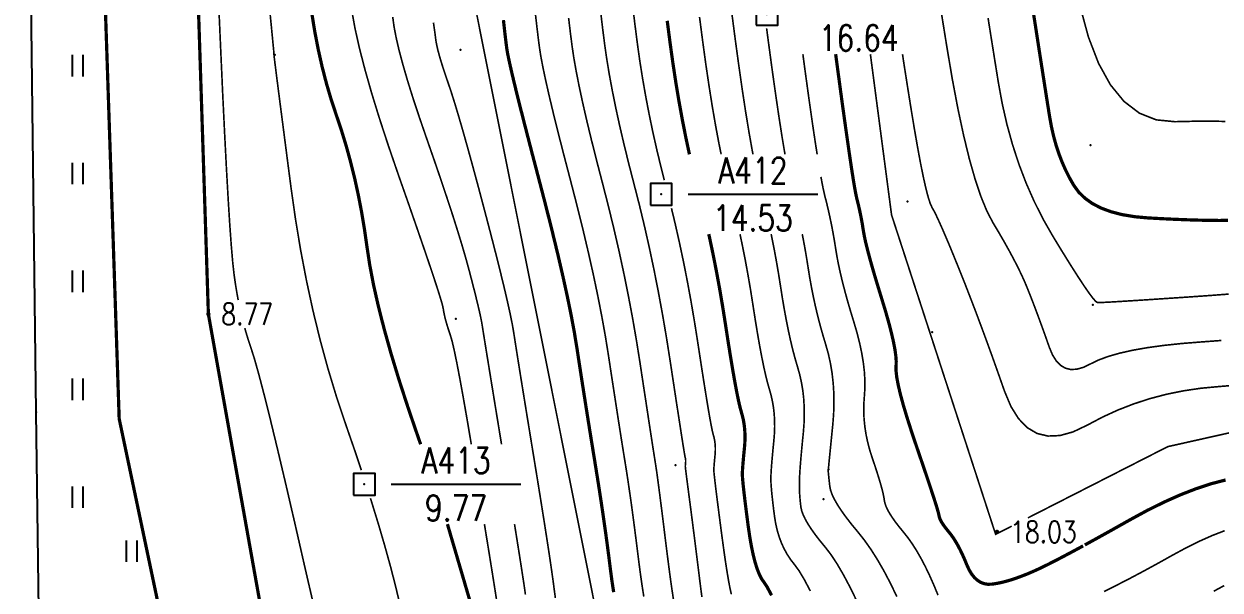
# Model space of a CAD drawing. Extents: x 940 to 2162, y 608 to 1562.
# Drawn here: x 955.5 to 1010.9, y 1174.8 to 1201 of the extents above; entities that cross this region are included whole.
import ezdxf
from ezdxf.enums import TextEntityAlignment as Align

# ---------------------------------------------------------------- set-up
doc = ezdxf.new("R2010")
doc.units = 0
doc.header["$LTSCALE"] = 0.5
doc.header["$PDSIZE"] = 0.2
doc.linetypes.add('X3', pattern=[5, 4, -1])
doc.layers.get('0').update_dxf_attribs({"linetype": 'CONTINUOUS'})
for name, color, linetype in [('DGX', 2, 'CONTINUOUS'), ('DLSS', 4, 'CONTINUOUS'), ('GCD', 1, 'CONTINUOUS'), ('KZD', 1, 'CONTINUOUS'), ('ZBTZ', 3, 'CONTINUOUS'), ('ZDH', 1, 'CONTINUOUS')]:
    doc.layers.add(name, color=color, linetype=linetype)
doc.styles.add('HZ', font='rs.shx', dxfattribs={"width": 0.8, "bigfont": 'hztxt.shx'})
doc.linetypes.add('1161', pattern='A,0,[149,AAA.SHX,S=0.15,R=0,X=0,Y=0],-1.6', length=1.6)

# ---------------------------------------------------------------- blocks, each defined once
blk = doc.blocks.new('GC200')
at = {"linetype": 'Continuous', "const_width": 0.2, "flags": 128}
blk.add_lwpolyline([(-0.1, 0, 1), (0.1, 0, 1)], format="xyb", close=True, dxfattribs=at)
blk = doc.blocks.new('gc323')
at = {"flags": 128}
for points in [[(-0.5, 0), (-0.5, 2)], [(0.5, 0), (0.5, 2)]]:
    blk.add_lwpolyline(points, dxfattribs=at)
blk = doc.blocks.new('gc261')
blk.add_lwpolyline([(-1, -1), (1, -1), (1, 1), (-1, 1)], close=True)
blk.add_point((0, 0))

msp = doc.modelspace()

# ---------------------------------------------------------------- linework, layer by layer
at = {"layer": 'DGX', "color": 3, "linetype": 'Continuous', "const_width": 0.15, "flags": 128}
for points, elevation in [([(1179.303, 1282.966), (1174.308, 1266.505), (1174.668, 1251.566), (1173.267, 1237.42), (1166.784, 1217.665), (1159.312, 1210.93), (1129.485, 1204.976), (1074.924, 1182.976), (1049.55, 1170.339), (1012.154, 1148.215), (998.728, 1143.09), (990.538, 1146.604), (984.707, 1151.62), (979.338, 1163.371), (975.102, 1177.82)], 10), ([(1011.249, 1191.896), (1010.831, 1191.894), (1010.377, 1191.898), (1009.886, 1191.909), (1009.359, 1191.925), (1008.795, 1191.948), (1008.194, 1191.976), (1007.556, 1192.011), (1006.929, 1192.068), (1006.357, 1192.163), (1005.842, 1192.296), (1005.383, 1192.466), (1004.98, 1192.674), (1004.634, 1192.92), (1004.343, 1193.204), (1004.109, 1193.526), (1003.911, 1193.874), (1003.73, 1194.234), (1003.566, 1194.608), (1003.419, 1194.994), (1003.288, 1195.394), (1003.175, 1195.807), (1003.078, 1196.233), (1002.998, 1196.672), (1002.916, 1197.182), (1002.816, 1197.818), (1002.697, 1198.581), (1002.558, 1199.471), (1002.401, 1200.488), (1002.224, 1201.632)], 20), ([(973.862, 1181.52), (973.724, 1181.916), (973.267, 1183.254), (972.856, 1184.522), (972.492, 1185.721), (972.175, 1186.852), (971.905, 1187.912), (971.681, 1188.904), (971.505, 1189.827), (971.375, 1190.68), (971.259, 1191.492), (971.126, 1192.289), (970.975, 1193.073), (970.807, 1193.843), (970.62, 1194.599), (970.416, 1195.341), (970.194, 1196.07), (969.954, 1196.784), (969.716, 1197.504), (969.497, 1198.25), (969.298, 1199.021), (969.119, 1199.818), (968.96, 1200.641), (968.822, 1201.489)], 10), ([(982.801, 1174.668), (982.718, 1175.216), (982.644, 1175.779), (982.572, 1176.355), (982.495, 1176.941), (982.413, 1177.539), (982.326, 1178.148), (982.235, 1178.768), (982.139, 1179.399), (982.038, 1180.04), (981.933, 1180.693), (981.826, 1181.353), (981.719, 1182.013), (981.613, 1182.675), (981.508, 1183.339), (981.404, 1184.004), (981.3, 1184.67), (981.198, 1185.338), (981.096, 1186.007), (980.979, 1186.716), (980.833, 1187.502), (980.656, 1188.367), (980.45, 1189.309), (980.214, 1190.33), (979.947, 1191.428), (979.651, 1192.604), (979.325, 1193.858), (979.004, 1195.083), (978.722, 1196.173), (978.478, 1197.128), (978.274, 1197.947), (978.109, 1198.631), (977.984, 1199.18), (977.897, 1199.593), (977.85, 1199.872), (977.819, 1200.111), (977.783, 1200.409), (977.742, 1200.766), (977.696, 1201.18)], 12.5), ([(985.282, 1201.147), (985.412, 1200.141), (985.542, 1199.203), (985.681, 1198.291), (985.828, 1197.407), (985.984, 1196.549), (986.148, 1195.719), (986.311, 1194.96)], 15), ([(1004.543, 1176.811), (1004.504, 1176.79), (1003.912, 1176.471), (1003.389, 1176.195), (1002.934, 1175.962), (1002.548, 1175.773), (1002.231, 1175.628), (1001.953, 1175.51), (1001.687, 1175.406), (1001.432, 1175.313), (1001.188, 1175.233), (1000.956, 1175.166), (1000.734, 1175.111), (1000.524, 1175.069), (1000.325, 1175.04), (1000.137, 1175.033), (999.961, 1175.061), (999.797, 1175.124), (999.644, 1175.221), (999.504, 1175.352), (999.374, 1175.517), (999.257, 1175.716), (999.151, 1175.95), (999.051, 1176.194), (998.95, 1176.421), (998.848, 1176.633), (998.745, 1176.83), (998.641, 1177.01), (998.537, 1177.175), (998.431, 1177.325), (998.325, 1177.459), (998.225, 1177.581), (998.137, 1177.695), (998.061, 1177.801), (997.998, 1177.9), (997.948, 1177.99), (997.91, 1178.073), (997.884, 1178.148), (997.871, 1178.215), (997.848, 1178.321), (997.795, 1178.511), (997.71, 1178.786), (997.595, 1179.146), (997.449, 1179.591), (997.272, 1180.121), (997.063, 1180.735), (996.824, 1181.434), (996.587, 1182.141), (996.384, 1182.778), (996.214, 1183.346), (996.079, 1183.845), (995.979, 1184.274), (995.912, 1184.634), (995.88, 1184.925), (995.882, 1185.146), (995.888, 1185.358), (995.869, 1185.62), (995.825, 1185.932), (995.755, 1186.294), (995.66, 1186.706), (995.54, 1187.169), (995.395, 1187.681), (995.224, 1188.243), (995.051, 1188.807), (994.896, 1189.322), (994.761, 1189.79), (994.644, 1190.209), (994.547, 1190.579), (994.468, 1190.902), (994.409, 1191.177), (994.369, 1191.403), (994.337, 1191.604), (994.304, 1191.802), (994.268, 1191.996), (994.23, 1192.188), (994.19, 1192.377), (994.148, 1192.562), (994.104, 1192.745), (994.059, 1192.924), (994.001, 1193.197), (993.92, 1193.659), (993.818, 1194.31), (993.694, 1195.152), (993.547, 1196.182), (993.378, 1197.402), (993.188, 1198.812), (993.083, 1199.6)], 17.5), ([(987.206, 1191.26), (987.236, 1191.128), (987.401, 1190.349), (987.557, 1189.557), (987.705, 1188.752), (987.844, 1187.935), (987.975, 1187.105), (988.097, 1186.31), (988.211, 1185.595), (988.317, 1184.962), (988.414, 1184.409), (988.502, 1183.938), (988.582, 1183.548), (988.653, 1183.239), (988.716, 1183.01), (988.769, 1182.82), (988.813, 1182.626), (988.846, 1182.427), (988.869, 1182.223), (988.881, 1182.015), (988.884, 1181.802), (988.877, 1181.585), (988.859, 1181.363), (988.838, 1181.148), (988.819, 1180.951), (988.803, 1180.772), (988.789, 1180.612), (988.778, 1180.47), (988.77, 1180.347), (988.764, 1180.241), (988.761, 1180.154), (988.764, 1180.049), (988.776, 1179.888), (988.796, 1179.671), (988.825, 1179.399), (988.863, 1179.072), (988.909, 1178.689), (988.965, 1178.25), (989.029, 1177.756), (989.101, 1177.259), (989.178, 1176.809), (989.262, 1176.408), (989.351, 1176.054), (989.447, 1175.749), (989.548, 1175.491), (989.655, 1175.282), (989.769, 1175.12), (989.913, 1174.902), (990.115, 1174.522)], 15), ([(1011.142, 1179.867), (1010.477, 1179.693), (1009.781, 1179.464), (1009.055, 1179.181), (1008.298, 1178.844), (1007.511, 1178.454), (1006.694, 1178.009), (1005.895, 1177.559), (1005.165, 1177.153), (1004.625, 1176.856)], 17.5)]:
    msp.add_lwpolyline(points, dxfattribs=dict(at, elevation=elevation))
at = {"layer": 'DGX', "linetype": 'Continuous', "const_width": 0.075, "flags": 128}
for points, elevation in [([(1006.173, 1262.6), (1017.747, 1272.329), (1031.623, 1278.323), (1058.063, 1275.135), (1068.371, 1272.68), (1076.951, 1262.439), (1095.592, 1248.1), (1092.349, 1235.453), (1087.995, 1226.038), (1083.075, 1220.756), (1063.737, 1210.084), (1055.226, 1203.74), (1036.535, 1197.056), (1014.874, 1182.849), (1008.465, 1181.412), (1001.99, 1178.111)], 18), ([(1114.363, 1206.512), (1073.715, 1189.397), (1053.031, 1179.055), (1044.621, 1176.307), (1009.726, 1154.478), (1001.882, 1151.282), (995.815, 1149.911), (993.786, 1151.09), (987.993, 1157.559), (982.916, 1169.098), (972.516, 1221.217), (972.52, 1234.047), (968.363, 1237.881), (968.605, 1239.401)], 12), ([(965.413, 1188.205), (965.361, 1188.479), (965.286, 1188.931), (965.221, 1189.392), (965.158, 1189.962), (965.091, 1190.738), (965.02, 1191.722), (964.946, 1192.912), (964.867, 1194.309), (964.784, 1195.913), (964.696, 1197.723), (964.605, 1199.741), (964.516, 1201.748), (964.436, 1203.53), (964.364, 1205.085), (964.301, 1206.415), (964.247, 1207.518), (964.201, 1208.395), (964.164, 1209.046), (964.136, 1209.47), (964.111, 1209.77), (964.084, 1210.047), (964.056, 1210.3), (964.031, 1210.495)], 9), ([(976.208, 1181.52), (976.024, 1182.612), (975.841, 1183.66), (975.679, 1184.553), (975.538, 1185.291), (975.418, 1185.873), (975.319, 1186.3), (975.24, 1186.571), (975.176, 1186.759), (975.118, 1186.938), (975.067, 1187.107), (975.022, 1187.266), (974.984, 1187.415), (974.953, 1187.555), (974.928, 1187.685), (974.909, 1187.805), (974.864, 1188.003), (974.758, 1188.363), (974.591, 1188.888), (974.364, 1189.576), (974.075, 1190.428), (973.726, 1191.443), (973.317, 1192.623), (972.846, 1193.965), (972.373, 1195.342), (971.954, 1196.623), (971.589, 1197.808), (971.28, 1198.897), (971.024, 1199.89), (970.824, 1200.787), (970.678, 1201.588)], 10.5), ([(986.888, 1174.444), (986.845, 1174.771), (986.797, 1175.148), (986.744, 1175.574), (986.689, 1176.022), (986.634, 1176.461), (986.58, 1176.891), (986.527, 1177.313), (986.474, 1177.726), (986.422, 1178.131), (986.371, 1178.528), (986.32, 1178.915), (986.273, 1179.276), (986.232, 1179.59), (986.197, 1179.857), (986.169, 1180.078), (986.147, 1180.252), (986.131, 1180.38), (986.122, 1180.461), (986.119, 1180.496), (986.12, 1180.509), (986.12, 1180.524), (986.122, 1180.542), (986.123, 1180.563), (986.125, 1180.587), (986.128, 1180.613), (986.13, 1180.642), (986.134, 1180.674), (986.136, 1180.707), (986.137, 1180.739), (986.137, 1180.77), (986.135, 1180.801), (986.132, 1180.831), (986.127, 1180.86), (986.12, 1180.889), (986.112, 1180.917), (986.094, 1181.011), (986.056, 1181.238), (985.998, 1181.597), (985.921, 1182.09), (985.825, 1182.715), (985.708, 1183.472), (985.573, 1184.363), (985.417, 1185.386), (985.247, 1186.467), (985.065, 1187.532), (984.872, 1188.581), (984.669, 1189.613), (984.454, 1190.629), (984.229, 1191.628), (983.993, 1192.611), (983.745, 1193.578), (983.503, 1194.517), (983.281, 1195.419), (983.08, 1196.282), (982.9, 1197.108), (982.741, 1197.896), (982.602, 1198.647), (982.484, 1199.359), (982.387, 1200.033), (982.292, 1200.78), (982.181, 1201.707)], 14), ([(983.661, 1202.006), (983.787, 1200.969), (983.9, 1200.087), (984.013, 1199.281), (984.142, 1198.469), (984.285, 1197.651), (984.442, 1196.829), (984.614, 1196.001), (984.801, 1195.167), (985.003, 1194.328), (985.148, 1193.76)], 14.5), ([(971.115, 1180.32), (970.812, 1181.229), (970.388, 1182.455), (969.964, 1183.723), (969.571, 1185.022), (969.208, 1186.351), (968.876, 1187.711), (968.575, 1189.102), (968.303, 1190.523), (968.063, 1191.975), (967.853, 1193.457), (967.67, 1194.863), (967.512, 1196.086), (967.377, 1197.125), (967.267, 1197.98), (967.181, 1198.652), (967.119, 1199.14), (967.082, 1199.444), (967.069, 1199.565), (967.067, 1199.593), (967.066, 1199.619), (967.065, 1199.642), (967.064, 1199.663), (967.063, 1199.681), (967.062, 1199.696), (967.061, 1199.709), (967.06, 1199.72), (967.053, 1199.8), (967.031, 1200.022), (966.996, 1200.385), (966.947, 1200.89), (966.884, 1201.537)], 9.5), ([(977.608, 1181.52), (977.501, 1182.174), (977.31, 1183.341), (977.146, 1184.351), (977.007, 1185.204), (976.894, 1185.9), (976.807, 1186.439), (976.746, 1186.82), (976.711, 1187.045), (976.682, 1187.213), (976.639, 1187.426), (976.582, 1187.683), (976.512, 1187.985), (976.428, 1188.331), (976.33, 1188.722), (976.218, 1189.157), (976.093, 1189.637), (975.946, 1190.171), (975.772, 1190.768), (975.57, 1191.429), (975.341, 1192.152), (975.083, 1192.939), (974.798, 1193.79), (974.485, 1194.703), (974.145, 1195.68), (973.81, 1196.651), (973.514, 1197.546), (973.258, 1198.365), (973.042, 1199.109), (972.864, 1199.776), (972.727, 1200.368), (972.628, 1200.885), (972.569, 1201.325)], 11), ([(974.454, 1201.064), (974.52, 1200.607), (974.552, 1200.357), (974.574, 1200.195), (974.61, 1200.005), (974.66, 1199.788), (974.725, 1199.543), (974.805, 1199.27), (974.899, 1198.969), (975.007, 1198.641), (975.13, 1198.285), (975.27, 1197.869), (975.431, 1197.361), (975.611, 1196.762), (975.812, 1196.071), (976.032, 1195.289), (976.273, 1194.415), (976.534, 1193.449), (976.814, 1192.392), (977.09, 1191.339), (977.336, 1190.382), (977.551, 1189.524), (977.736, 1188.763), (977.89, 1188.101), (978.015, 1187.536), (978.109, 1187.068), (978.172, 1186.699), (978.23, 1186.326), (978.305, 1185.849), (978.397, 1185.268), (978.507, 1184.582), (978.635, 1183.792), (978.78, 1182.898), (978.943, 1181.9), (979.123, 1180.798), (979.303, 1179.693), (979.464, 1178.688), (979.608, 1177.782), (979.733, 1176.976), (979.841, 1176.27), (979.93, 1175.663), (980.001, 1175.156), (980.054, 1174.749), (980.102, 1174.393)], 11.5), ([(984.197, 1174.465), (984.109, 1175.03), (984.023, 1175.64), (983.939, 1176.294), (983.857, 1176.954), (983.777, 1177.58), (983.699, 1178.174), (983.623, 1178.734), (983.548, 1179.26), (983.476, 1179.754), (983.406, 1180.214), (983.338, 1180.641), (983.267, 1181.079), (983.188, 1181.57), (983.102, 1182.117), (983.008, 1182.717), (982.907, 1183.371), (982.798, 1184.08), (982.681, 1184.843), (982.557, 1185.661), (982.418, 1186.526), (982.255, 1187.434), (982.07, 1188.384), (981.862, 1189.376), (981.63, 1190.41), (981.376, 1191.486), (981.099, 1192.604), (980.799, 1193.764), (980.504, 1194.894), (980.241, 1195.922), (980.012, 1196.846), (979.816, 1197.667), (979.653, 1198.386), (979.523, 1199.002), (979.426, 1199.515), (979.362, 1199.926), (979.31, 1200.334), (979.249, 1200.842), (979.179, 1201.449)], 13), ([(985.579, 1174.275), (985.5, 1174.796), (985.416, 1175.393), (985.328, 1176.064), (985.234, 1176.809), (985.142, 1177.553), (985.059, 1178.219), (984.985, 1178.808), (984.919, 1179.32), (984.862, 1179.753), (984.814, 1180.109), (984.774, 1180.388), (984.743, 1180.589), (984.709, 1180.805), (984.658, 1181.128), (984.591, 1181.558), (984.509, 1182.095), (984.41, 1182.739), (984.296, 1183.491), (984.165, 1184.349), (984.019, 1185.315), (983.856, 1186.337), (983.678, 1187.366), (983.483, 1188.401), (983.273, 1189.442), (983.047, 1190.49), (982.804, 1191.544), (982.546, 1192.604), (982.272, 1193.671), (982.003, 1194.706), (981.761, 1195.67), (981.546, 1196.564), (981.358, 1197.388), (981.197, 1198.141), (981.063, 1198.824), (980.955, 1199.437), (980.875, 1199.979), (980.801, 1200.557), (980.715, 1201.275)], 13.5), ([(986.778, 1201.324), (986.925, 1200.195), (987.071, 1199.124), (987.221, 1198.113), (987.372, 1197.162), (987.526, 1196.27), (987.682, 1195.437), (987.78, 1194.96)], 15.5), ([(989.254, 1194.96), (989.216, 1195.156), (989.068, 1195.99), (988.916, 1196.917), (988.76, 1197.936), (988.601, 1199.046), (988.437, 1200.249), (988.274, 1201.502)], 16), ([(1010.94, 1186.332), (1010.039, 1186.265), (1009.125, 1186.193), (1008.287, 1186.104), (1007.526, 1186), (1006.842, 1185.88), (1006.234, 1185.743), (1005.704, 1185.591), (1005.249, 1185.423), (1004.872, 1185.239), (1004.546, 1185.083), (1004.245, 1184.999), (1003.97, 1184.988), (1003.721, 1185.048), (1003.497, 1185.181), (1003.299, 1185.386), (1003.127, 1185.663), (1002.98, 1186.012), (1002.847, 1186.392), (1002.716, 1186.761), (1002.586, 1187.119), (1002.458, 1187.466), (1002.332, 1187.803), (1002.208, 1188.129), (1002.085, 1188.445), (1001.964, 1188.749), (1001.835, 1189.058), (1001.685, 1189.388), (1001.515, 1189.739), (1001.325, 1190.109), (1001.115, 1190.5), (1000.885, 1190.912), (1000.635, 1191.344), (1000.365, 1191.796), (1000.087, 1192.328), (999.812, 1192.999), (999.541, 1193.808), (999.272, 1194.756), (999.008, 1195.842), (998.746, 1197.067), (998.488, 1198.431), (998.234, 1199.933), (997.993, 1201.429)], 19), ([(1011.28, 1188.481), (1010.447, 1188.418), (1009.492, 1188.351), (1008.536, 1188.287), (1007.701, 1188.231), (1006.986, 1188.185), (1006.391, 1188.148), (1005.916, 1188.119), (1005.561, 1188.1), (1005.327, 1188.09), (1005.213, 1188.088), (1005.133, 1188.139), (1005.001, 1188.286), (1004.818, 1188.529), (1004.584, 1188.869), (1004.298, 1189.304), (1003.96, 1189.835), (1003.571, 1190.461), (1003.131, 1191.184), (1002.683, 1191.97), (1002.274, 1192.786), (1001.902, 1193.631), (1001.569, 1194.506), (1001.274, 1195.411), (1001.016, 1196.345), (1000.797, 1197.309), (1000.616, 1198.303), (1000.455, 1199.305), (1000.297, 1200.295), (1000.142, 1201.272)], 19.5), ([(990.736, 1194.96), (990.61, 1195.711), (990.46, 1196.672), (990.3, 1197.758), (990.13, 1198.968), (989.95, 1200.303), (989.885, 1200.8)], 16.5), ([(992.226, 1194.96), (992.152, 1195.431), (992.003, 1196.427), (991.839, 1197.58), (991.659, 1198.89), (991.564, 1199.6)], 17), ([(1001.24, 1177.729), (1000.492, 1177.348), (995.672, 1192.15), (994.691, 1199.6)], 18), ([(1011.611, 1184.259), (1010.82, 1184.195), (1009.997, 1184.118), (1009.193, 1183.999), (1008.406, 1183.839), (1007.637, 1183.637), (1006.887, 1183.393), (1006.154, 1183.108), (1005.439, 1182.78), (1004.743, 1182.412), (1004.081, 1182.096), (1003.471, 1181.926), (1002.913, 1181.902), (1002.407, 1182.025), (1001.953, 1182.294), (1001.552, 1182.71), (1001.202, 1183.271), (1000.904, 1183.98), (1000.634, 1184.75), (1000.368, 1185.499), (1000.105, 1186.226), (999.845, 1186.931), (999.59, 1187.614), (999.337, 1188.276), (999.089, 1188.915), (998.844, 1189.533), (998.61, 1190.11), (998.398, 1190.629), (998.205, 1191.087), (998.033, 1191.487), (997.881, 1191.827), (997.75, 1192.109), (997.639, 1192.331), (997.548, 1192.493), (997.462, 1192.682), (997.366, 1192.983), (997.259, 1193.394), (997.141, 1193.918), (997.013, 1194.552), (996.875, 1195.298), (996.726, 1196.156), (996.566, 1197.125), (996.404, 1198.143), (996.247, 1199.145), (996.178, 1199.6)], 18.5), ([(997.824, 1174.528), (997.629, 1175), (997.433, 1175.442), (997.235, 1175.854), (997.035, 1176.235), (996.834, 1176.586), (996.631, 1176.906), (996.426, 1177.197), (996.22, 1177.456), (996.025, 1177.693), (995.854, 1177.915), (995.708, 1178.122), (995.585, 1178.313), (995.487, 1178.489), (995.413, 1178.65), (995.363, 1178.795), (995.337, 1178.925), (995.317, 1179.063), (995.282, 1179.232), (995.233, 1179.432), (995.17, 1179.662), (995.093, 1179.922), (995.002, 1180.214), (994.897, 1180.536), (994.777, 1180.889), (994.661, 1181.256), (994.565, 1181.621), (994.489, 1181.983), (994.434, 1182.344), (994.398, 1182.702), (994.383, 1183.058), (994.388, 1183.412), (994.414, 1183.764), (994.437, 1184.124), (994.436, 1184.504), (994.411, 1184.904), (994.362, 1185.323), (994.288, 1185.762), (994.191, 1186.221), (994.069, 1186.699), (993.923, 1187.197), (993.771, 1187.693), (993.633, 1188.167), (993.509, 1188.619), (993.398, 1189.049), (993.301, 1189.456), (993.217, 1189.841), (993.147, 1190.203), (993.09, 1190.544), (993.039, 1190.87), (992.984, 1191.192), (992.926, 1191.508), (992.864, 1191.82), (992.799, 1192.127), (992.731, 1192.429), (992.66, 1192.726), (992.585, 1193.017), (992.501, 1193.385), (992.401, 1193.91), (992.4, 1193.913)], 17), ([(985.478, 1192.46), (985.646, 1191.762), (985.845, 1190.878), (986.035, 1189.981), (986.215, 1189.069), (986.385, 1188.142), (986.545, 1187.201), (986.696, 1186.246), (986.835, 1185.336), (986.96, 1184.534), (987.071, 1183.838), (987.167, 1183.25), (987.25, 1182.768), (987.319, 1182.393), (987.374, 1182.125), (987.414, 1181.964), (987.445, 1181.855), (987.47, 1181.743), (987.489, 1181.629), (987.502, 1181.512), (987.509, 1181.393), (987.511, 1181.271), (987.506, 1181.146), (987.496, 1181.018), (987.484, 1180.895), (987.473, 1180.782), (987.464, 1180.68), (987.456, 1180.588), (987.45, 1180.506), (987.445, 1180.435), (987.442, 1180.375), (987.44, 1180.325), (987.445, 1180.239), (987.462, 1180.071), (987.49, 1179.82), (987.53, 1179.487), (987.582, 1179.071), (987.645, 1178.572), (987.72, 1177.992), (987.807, 1177.328), (987.897, 1176.665), (987.98, 1176.082), (988.058, 1175.582), (988.129, 1175.163), (988.194, 1174.825), (988.254, 1174.569)], 14.5), ([(988.652, 1191.26), (988.767, 1190.717), (988.899, 1190.045), (989.024, 1189.362), (989.143, 1188.669), (989.254, 1187.965), (989.36, 1187.283), (989.463, 1186.657), (989.563, 1186.085), (989.66, 1185.569), (989.754, 1185.108), (989.845, 1184.703), (989.933, 1184.352), (990.018, 1184.057), (990.094, 1183.786), (990.155, 1183.509), (990.203, 1183.225), (990.235, 1182.934), (990.254, 1182.637), (990.258, 1182.334), (990.247, 1182.024), (990.222, 1181.707), (990.191, 1181.4), (990.165, 1181.12), (990.142, 1180.865), (990.122, 1180.636), (990.107, 1180.434), (990.095, 1180.258), (990.087, 1180.108), (990.083, 1179.983), (990.083, 1179.858), (990.089, 1179.704), (990.102, 1179.522), (990.12, 1179.312), (990.144, 1179.072), (990.174, 1178.805), (990.209, 1178.509), (990.251, 1178.184), (990.304, 1177.853), (990.376, 1177.536), (990.466, 1177.233), (990.573, 1176.945), (990.699, 1176.672), (990.842, 1176.413), (991.004, 1176.168), (991.183, 1175.938), (991.39, 1175.655), (991.632, 1175.249), (991.911, 1174.722)], 15.5), ([(994.091, 1174.197), (993.762, 1174.872), (993.448, 1175.465), (993.15, 1175.977), (992.866, 1176.408), (992.598, 1176.757), (992.352, 1177.055), (992.136, 1177.335), (991.951, 1177.595), (991.795, 1177.837), (991.67, 1178.059), (991.574, 1178.263), (991.508, 1178.447), (991.473, 1178.612), (991.454, 1178.767), (991.438, 1178.921), (991.425, 1179.073), (991.415, 1179.224), (991.407, 1179.373), (991.403, 1179.521), (991.402, 1179.668), (991.404, 1179.813), (991.409, 1179.974), (991.42, 1180.169), (991.435, 1180.398), (991.455, 1180.661), (991.48, 1180.958), (991.51, 1181.288), (991.545, 1181.653), (991.585, 1182.051), (991.617, 1182.463), (991.631, 1182.865), (991.626, 1183.26), (991.602, 1183.645), (991.56, 1184.023), (991.498, 1184.391), (991.418, 1184.752), (991.319, 1185.104), (991.212, 1185.466), (991.108, 1185.858), (991.005, 1186.279), (990.906, 1186.729), (990.809, 1187.209), (990.714, 1187.718), (990.622, 1188.256), (990.533, 1188.824), (990.441, 1189.403), (990.344, 1189.972), (990.241, 1190.533), (990.132, 1191.084), (990.095, 1191.26)], 16), ([(995.916, 1174.463), (995.622, 1175.074), (995.325, 1175.64), (995.026, 1176.161), (994.725, 1176.637), (994.421, 1177.068), (994.115, 1177.454), (993.825, 1177.805), (993.572, 1178.131), (993.355, 1178.433), (993.174, 1178.709), (993.029, 1178.962), (992.92, 1179.189), (992.848, 1179.392), (992.811, 1179.57), (992.794, 1179.726), (992.779, 1179.863), (992.767, 1179.982), (992.757, 1180.082), (992.749, 1180.162), (992.743, 1180.224), (992.74, 1180.268), (992.739, 1180.292), (992.743, 1180.338), (992.753, 1180.446), (992.769, 1180.616), (992.792, 1180.848), (992.821, 1181.142), (992.857, 1181.498), (992.899, 1181.916), (992.947, 1182.396), (992.987, 1182.901), (993.005, 1183.397), (992.998, 1183.882), (992.969, 1184.356), (992.917, 1184.82), (992.841, 1185.274), (992.743, 1185.717), (992.621, 1186.15), (992.492, 1186.58), (992.37, 1187.013), (992.257, 1187.449), (992.152, 1187.889), (992.055, 1188.332), (991.966, 1188.779), (991.884, 1189.23), (991.811, 1189.684), (991.74, 1190.136), (991.664, 1190.582), (991.583, 1191.02), (991.536, 1191.26)], 16.5), ([(968.98, 1173.749), (968.506, 1175.796), (968.041, 1177.839), (967.619, 1179.661), (967.241, 1181.263), (966.907, 1182.645), (966.617, 1183.806), (966.371, 1184.747), (966.169, 1185.467), (966.01, 1185.968), (965.878, 1186.362), (965.756, 1186.767), (965.718, 1186.905)], 9), ([(972.902, 1174.097), (972.697, 1174.96), (972.461, 1175.875), (972.193, 1176.841), (971.895, 1177.86), (971.565, 1178.931), (971.536, 1179.02)], 9.5), ([(977.374, 1174.332), (977.289, 1174.88), (977.176, 1175.591), (977.036, 1176.463), (976.868, 1177.496), (976.816, 1177.82)], 10.5), ([(978.716, 1174.557), (978.648, 1175.024), (978.555, 1175.635), (978.437, 1176.39), (978.294, 1177.289), (978.209, 1177.82)], 11), ([(1011.097, 1177.515), (1010.52, 1177.291), (1009.92, 1177.024), (1009.295, 1176.713), (1008.645, 1176.36), (1007.991, 1175.994), (1007.351, 1175.645), (1006.724, 1175.312), (1006.112, 1174.997), (1005.514, 1174.698)], 17), ([(1011.078, 1174.973), (1010.597, 1174.712)], 16.5)]:
    msp.add_lwpolyline(points, dxfattribs=dict(at, elevation=elevation))
msp.add_lwpolyline([(1011.132, 1196.484), (1010.437, 1196.496), (1009.658, 1196.491), (1008.796, 1196.471), (1007.932, 1196.556), (1007.146, 1196.869), (1006.439, 1197.41), (1005.81, 1198.178), (1005.26, 1199.173), (1004.789, 1200.396), (1004.396, 1201.846)], dxfattribs=at)
at = {"layer": 'DLSS', "linetype": 'X3', "const_width": 0.15, "flags": 128}
for points, elevation in [([(988.427, 1127.787), (978.887, 1142.015), (968.129, 1164.597), (964.031, 1187.555), (963.264, 1211.145), (962.422, 1230.467)], 6.63), ([(982.42, 1126.52), (981.738, 1129.303), (974.102, 1141.398), (968.285, 1152.439), (964.061, 1162.931), (959.9, 1182.702), (958.748, 1216.93), (958.298, 1230.287)], 6.597)]:
    msp.add_lwpolyline(points, dxfattribs=dict(at, elevation=elevation))
at = {"layer": 'KZD', "linetype": 'Continuous'}
for p, q in [((986.25, 1193.11), (992.25, 1193.11)), ((972.5, 1179.67), (978.5, 1179.67))]:
    msp.add_line(p, q, dxfattribs=at)
at = {"layer": 'ZBTZ', "linetype": '1161', "flags": 128}
for points, elevation in [([(1020.284, 1434.36), (1018.846, 1434.635), (975.761, 1445.017), (974.599, 1444.021), (976.622, 1297.17), (976.667, 1293.433), (977.082, 1260.359), (977.14, 1247.885), (987.302, 1248.093), (987.563, 1239.875), (979.366, 1239.67), (963.969, 1239.285), (964.736, 1230.673), (962.422, 1230.467), (963.264, 1211.145), (964.031, 1187.555), (968.129, 1164.597), (978.887, 1142.015), (988.427, 1127.787), (1013.14, 1137.603), (1027.097, 1144.743), (1039.656, 1152.3), (1045.268, 1155.482), (1064.515, 1166.983), (1082.553, 1177.399), (1093.084, 1183.61), (1097.727, 1185.738), (1111.746, 1191.85), (1126.595, 1197.081), (1146.073, 1202.148), (1165.386, 1205.312), (1167.667, 1205.546), (1175.568, 1206.294), (1177.785, 1206.359), (1186.409, 1206.705), (1186.366, 1207.546), (1186.08, 1209.889), (1184.971, 1211.903), (1183.929, 1276.782), (1179.461, 1282.832), (1164.702, 1295.398), (1155.817, 1299.009), (1144.225, 1294.882), (1134.461, 1294.147), (1134.378, 1289.023), (1013.46, 1281.421), (1013.743, 1298.844), (1014.262, 1308.48), (1011.575, 1356.136), (1013.259, 1381.339), (1018.608, 1422.274), (1020.284, 1434.36), (975.761, 1445.017)], 10.434), ([(956.672, 1134.149), (956.62, 1140.622), (956.062, 1183.016), (955.488, 1230.165), (958.298, 1230.287), (958.748, 1216.93), (959.9, 1182.702), (964.061, 1162.931), (968.285, 1152.439), (974.102, 1141.398), (981.738, 1129.303), (982.42, 1126.52), (973.876, 1124.275), (973.004, 1129.978), (971.056, 1129.709), (965.256, 1127.753), (966.087, 1122.95), (956.718, 1121.069)], 8.192)]:
    msp.add_lwpolyline(points, close=True, dxfattribs=dict(at, elevation=elevation))
at = {"layer": 'ZDH', "linetype": 'Continuous'}
for p in [(967.103, 1199.563, 9.507), (975.702, 1199.795, 11.79), (1004.884, 1195.381, 20.396), (996.41, 1192.775, 18.298), (1004.998, 1187.987, 19.486), (964.031, 1187.555, 8.774), (975.489, 1187.334, 10.582), (997.552, 1186.72, 18.069), (956.062, 1183.016, 8.892), (959.9, 1182.702, 8.813), (985.662, 1180.555, 13.827), (992.759, 1180.351, 16.507), (992.514, 1178.977, 16.426), (1000.561, 1177.461, 18.031)]:
    msp.add_point(p, dxfattribs=at)

# ---------------------------------------------------------------- block references
at = {"layer": 'GCD', "linetype": 'Continuous'}
ref = msp.add_blockref('GC200', (964.031, 1187.555, 8.774), dxfattribs=dict(at, xscale=0.5, yscale=0.5, zscale=0.5))
ref.add_attrib('height', '8.77', dxfattribs={"linetype": 'Continuous', "height": 1, "style": 'HZ', "width": 0.8}).set_placement((964.631, 1187.555, 8.774), align=Align.MIDDLE_LEFT)
ref = msp.add_blockref('GC200', (1000.561, 1177.461, 18.031), dxfattribs=dict(at, xscale=0.5, yscale=0.5, zscale=0.5))
ref.add_attrib('height', '18.03', dxfattribs={"linetype": 'Continuous', "height": 1, "style": 'HZ', "width": 0.8}).set_placement((1001.161, 1177.461, 18.031), align=Align.MIDDLE_LEFT)
at = {"layer": 'KZD', "linetype": 'Continuous', "xscale": 0.5, "yscale": 0.5}
for p in [(989.9, 1201.45, 16.64), (985, 1193.11, 14.53), (971.25, 1179.67, 9.77)]:
    msp.add_blockref('gc261', p, dxfattribs=at)
at = {"layer": 'ZBTZ', "linetype": 'Continuous', "xscale": 0.5, "yscale": 0.5}
for p in [(957.988, 1198.569), (957.988, 1193.569), (957.988, 1188.569), (957.988, 1183.569), (957.988, 1178.569), (960.488, 1176.069)]:
    msp.add_blockref('gc323', p, dxfattribs=at)

# ---------------------------------------------------------------- texts
at = {"layer": 'KZD', "linetype": 'Continuous', "style": 'HZ', "width": 0.8}
for s, p in [('16.64', (994.15, 1200.35)), ('A412', (989.25, 1194.21)), ('14.53', (989.25, 1192.01)), ('A413', (975.5, 1180.77)), ('9.77', (975.5, 1178.57))]:
    msp.add_text(s, height=1.2, dxfattribs=at).set_placement(p, align=Align.MIDDLE)

doc.saveas('drawing.dxf')
